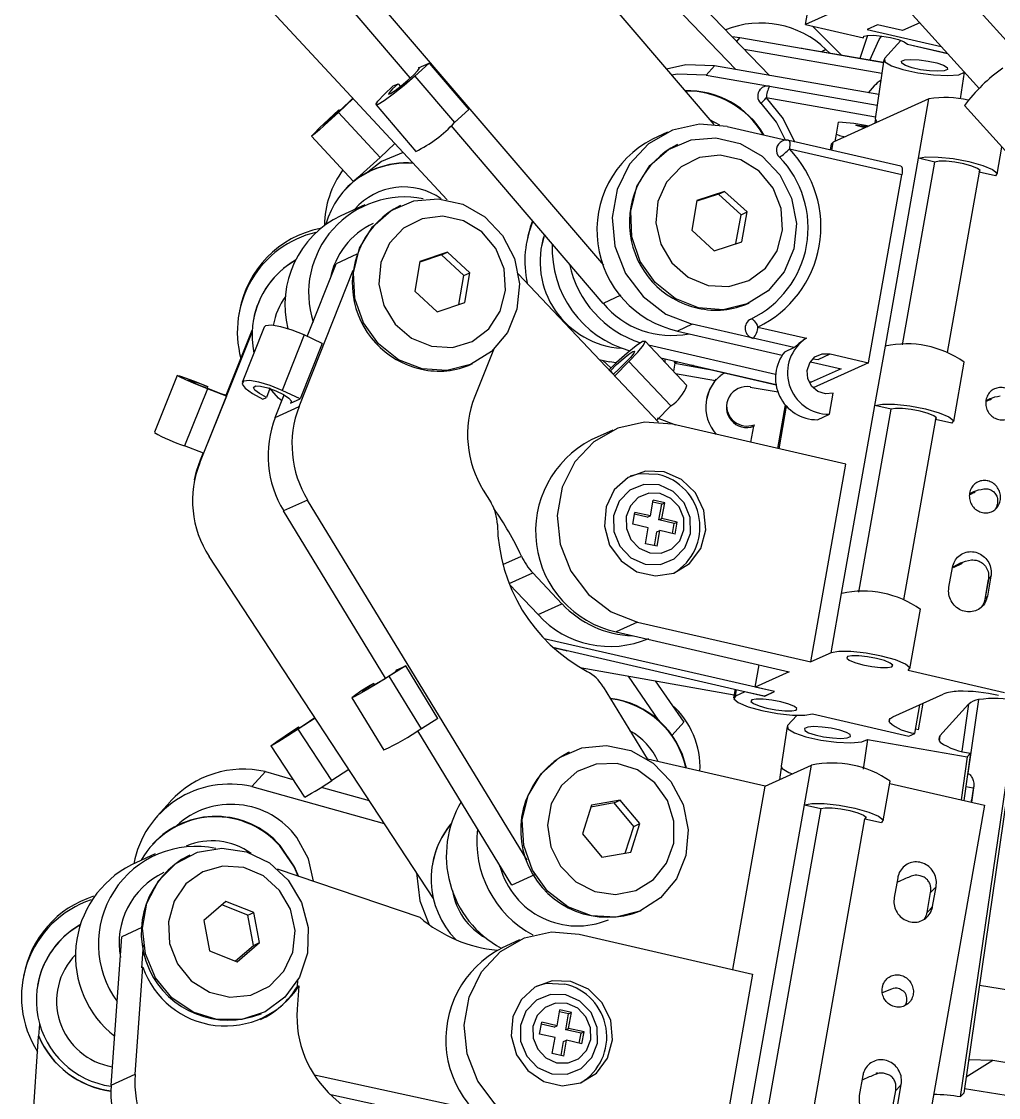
# Model space of a CAD drawing. Header units: millimetres. Extents: x 15 to 2378, y 5 to 1787.
# Drawn here: x 382.25 to 391.8, y 393.18 to 403.71 of the extents above; entities that cross this region are included whole.
import ezdxf

# ---------------------------------------------------------------- set-up
doc = ezdxf.new("R2010")
doc.units = ezdxf.units.MM

msp = doc.modelspace()

# ---------------------------------------------------------------- linework, layer by layer
at = {"color": 7, "linetype": 'Continuous', "lineweight": 25}
for p, q in [((386.161, 406.039), (389.016, 402.7)), ((387.941, 401.322), (384.47, 405.382)), ((386.05, 403.154), (384.236, 405.276)), ((386.41, 401.963), (383.625, 404.962)), ((393.602, 401.608), (390.736, 404.782)), ((387.99, 404.528), (389.233, 403.236)), ((388.318, 404.47), (389.56, 403.179)), ((391.613, 403.048), (390.39, 404.403)), ((390.718, 404.04), (389.914, 403.676)), ((389.914, 403.676), (389.96, 403.939)), ((389.914, 403.676), (390.482, 403.545)), ((390.27, 403.375), (389.981, 403.66)), ((390.618, 403.673), (390.516, 403.627)), ((390.516, 403.627), (391.241, 403.46)), ((390.863, 403.617), (390.618, 403.673)), ((391.031, 403.693), (390.863, 403.617)), ((389.272, 403.546), (389.197, 403.557)), ((389.241, 403.511), (389.272, 403.546)), ((389.89, 403.439), (389.272, 403.546)), ((390.519, 403.57), (390.443, 403.344)), ((390.482, 403.545), (390.485, 403.561)), ((390.686, 403.345), (390.844, 403.521)), ((390.66, 403.198), (389.315, 403.433)), ((390.675, 403.302), (389.89, 403.439)), ((390.676, 403.304), (389.893, 403.44)), ((390.113, 403.433), (390.074, 403.409)), ((390.113, 403.433), (390.156, 403.394)), ((390.912, 403.485), (390.91, 403.486)), ((390.91, 403.486), (391.298, 403.397)), ((390.912, 403.484), (391.301, 403.394)), ((386.234, 403.3), (386.094, 403.172)), ((386.129, 403.252), (386.234, 403.3)), ((386.234, 403.3), (386.623, 402.846)), ((390.68, 403.335), (390.596, 402.754)), ((386.129, 403.252), (386.137, 403.243)), ((388.943, 403.181), (389.025, 403.272)), ((388.943, 403.181), (389.56, 403.073)), ((390.63, 402.992), (389.025, 403.272)), ((391.429, 402.95), (391.467, 403.209)), ((391.468, 403.209), (391.467, 403.209)), ((385.883, 403.076), (385.93, 403.097)), ((385.93, 403.097), (385.953, 403.07)), ((386.094, 403.172), (386.482, 402.718)), ((389.56, 403.073), (390.615, 402.889)), ((390.585, 403.076), (390.526, 403.01)), ((385.492, 402.952), (385.347, 402.816)), ((385.715, 402.89), (386.103, 402.436)), ((390.598, 402.771), (389.53, 402.958)), ((391.12, 402.95), (390.183, 402.525)), ((391.018, 402.369), (391.12, 402.95)), ((391.467, 402.884), (391.868, 402.44)), ((385.347, 402.816), (385.755, 402.377)), ((385.351, 402.843), (385.35, 402.837)), ((385.35, 402.837), (385.356, 402.831)), ((385.351, 402.843), (385.36, 402.834)), ((386.623, 402.846), (386.482, 402.718)), ((387.934, 400.95), (386.449, 402.688)), ((389.077, 402.693), (388.979, 402.743)), ((389.148, 402.68), (389.729, 402.546)), ((390.216, 402.603), (390.237, 402.721)), ((390.593, 402.711), (390.598, 402.742)), ((385.085, 402.585), (385.493, 402.145)), ((388.565, 402.623), (388.418, 402.557)), ((390.847, 402.29), (389.749, 402.543)), ((390.204, 402.534), (390.216, 402.603)), ((385.9, 402.512), (385.755, 402.377)), ((388.662, 402.502), (388.656, 402.5)), ((390.854, 402.206), (389.756, 402.459)), ((390.166, 402.508), (390.156, 402.45)), ((390.183, 402.525), (390.166, 402.508)), ((390.17, 402.446), (390.183, 402.525)), ((391.788, 402.213), (391.834, 402.477)), ((390.694, 400.532), (391.018, 402.369)), ((390.862, 400.545), (391.178, 402.332)), ((391.178, 402.332), (391.018, 402.369)), ((391.61, 402.233), (391.299, 400.468)), ((391.77, 402.196), (391.61, 402.233)), ((390.53, 400.369), (390.854, 402.206)), ((385.407, 402.057), (385.403, 402.053)), ((389.064, 402.019), (388.851, 401.949)), ((389.123, 402.045), (388.852, 401.956)), ((389.064, 402.019), (389.123, 402.045)), ((389.283, 401.817), (389.064, 402.019)), ((389.342, 401.844), (389.123, 402.045)), ((385.605, 401.913), (385.371, 401.807)), ((388.852, 401.956), (388.801, 401.666)), ((385.954, 401.907), (385.948, 401.904)), ((389.233, 401.534), (389.283, 401.817)), ((389.283, 401.817), (389.342, 401.844)), ((389.291, 401.553), (389.342, 401.844)), ((387.361, 401.622), (387.332, 401.507)), ((388.801, 401.666), (389.02, 401.464)), ((387.188, 401.555), (387.185, 401.537)), ((387.332, 401.507), (387.332, 401.506)), ((389.02, 401.464), (389.291, 401.553)), ((385.528, 401.43), (385.326, 401.338)), ((386.354, 401.423), (386.142, 401.352)), ((386.413, 401.45), (386.143, 401.359)), ((386.354, 401.423), (386.413, 401.45)), ((386.574, 401.223), (386.354, 401.423)), ((386.633, 401.25), (386.413, 401.45)), ((385.043, 400.626), (385.326, 401.338)), ((386.143, 401.359), (386.094, 401.069)), ((384.963, 399.941), (385.493, 401.275)), ((386.526, 400.94), (386.574, 401.223)), ((386.574, 401.223), (386.633, 401.25)), ((386.583, 400.959), (386.633, 401.25)), ((387.106, 401.238), (388.477, 399.788)), ((386.094, 401.069), (386.314, 400.868)), ((388.108, 401.029), (387.934, 400.95)), ((384.38, 400.875), (384.374, 400.846)), ((386.314, 400.868), (386.583, 400.959)), ((389.358, 400.951), (389.364, 400.954)), ((384.516, 400.784), (384.516, 400.784)), ((383.993, 399.392), (384.503, 400.669)), ((384.25, 400.052), (384.504, 400.688)), ((384.621, 400.717), (384.405, 400.175)), ((388.807, 400.745), (388.661, 400.679)), ((388.661, 400.679), (389.685, 400.443)), ((389.402, 400.608), (388.807, 400.745)), ((389.449, 400.718), (389.922, 400.609)), ((385.012, 400.641), (384.796, 400.099)), ((385.189, 400.559), (384.974, 400.017)), ((385.189, 400.559), (385.012, 400.641)), ((388.754, 400.147), (388.345, 400.58)), ((388.38, 400.543), (389.621, 400.258)), ((389.799, 400.517), (389.402, 400.608)), ((386.862, 400.496), (386.68, 400.038)), ((389.711, 400.477), (389.799, 400.517)), ((390.037, 400.402), (390.154, 400.455)), ((390.154, 400.455), (390.53, 400.369)), ((390.591, 399.951), (390.694, 400.532)), ((386.65, 400.356), (386.656, 400.359)), ((387.897, 400.402), (387.996, 400.379)), ((388.01, 400.318), (387.933, 400.392)), ((388.062, 400.368), (387.996, 400.379)), ((388.05, 400.24), (388.188, 400.381)), ((388.188, 400.381), (388.598, 399.947)), ((388.5, 400.416), (388.817, 400.343)), ((388.538, 400.385), (388.537, 400.377)), ((388.636, 400.364), (388.622, 400.287)), ((388.664, 400.378), (388.636, 400.364)), ((388.636, 400.364), (388.976, 400.304)), ((388.793, 400.348), (388.812, 400.342)), ((388.817, 400.343), (388.812, 400.342)), ((388.812, 400.342), (389.626, 400.154)), ((388.817, 400.343), (389.626, 400.156)), ((389.961, 400.379), (390.261, 400.311)), ((389.983, 400.406), (390.037, 400.402)), ((390.53, 400.369), (389.989, 400.123)), ((391.362, 399.795), (391.464, 400.376)), ((383.771, 400.245), (383.548, 399.689)), ((388.003, 400.289), (388.006, 400.29)), ((388.006, 400.29), (388.036, 400.258)), ((388.643, 400.265), (389.034, 400.196)), ((390.261, 400.311), (389.968, 400.178)), ((384.069, 400.134), (384.064, 400.12)), ((384.07, 400.138), (384.069, 400.134)), ((389.374, 400.132), (389.645, 400.085)), ((389.968, 400.178), (389.947, 400.183)), ((389.948, 400.182), (389.968, 400.178)), ((384.066, 400.115), (383.843, 399.558)), ((384.252, 400.041), (384.029, 399.484)), ((384.252, 400.041), (384.066, 400.115)), ((384.254, 400.052), (384.252, 400.041)), ((384.609, 400.014), (384.644, 400.03)), ((384.678, 400.116), (384.644, 400.03)), ((384.728, 399.835), (384.816, 400.055)), ((384.974, 400.017), (384.796, 400.099)), ((384.88, 399.975), (384.974, 400.017)), ((388.948, 400.02), (388.946, 400.005)), ((390.148, 399.865), (390.184, 400.073)), ((384.728, 399.835), (384.963, 399.941)), ((384.888, 399.994), (384.88, 399.975)), ((388.459, 399.807), (388.598, 399.947)), ((389.716, 399.958), (389.641, 399.531)), ((389.655, 399.528), (389.728, 399.944)), ((390.267, 398.114), (390.591, 399.951)), ((390.436, 398.127), (390.751, 399.914)), ((390.751, 399.914), (390.591, 399.951)), ((391.677, 399.989), (391.732, 400.015)), ((391.679, 399.997), (391.692, 400.005)), ((388.645, 399.76), (388.467, 399.826)), ((390.031, 399.812), (390.148, 399.865)), ((391.184, 399.815), (390.873, 398.05)), ((391.344, 399.778), (391.184, 399.815)), ((388.03, 399.711), (387.819, 399.615)), ((390.307, 399.377), (388.613, 399.767)), ((389.38, 399.591), (389.408, 399.748)), ((389.411, 399.762), (389.408, 399.748)), ((384.029, 399.484), (383.843, 399.558)), ((383.998, 399.421), (383.993, 399.392)), ((383.998, 399.421), (384.024, 399.486)), ((389.966, 397.443), (390.307, 399.377)), ((383.942, 399.224), (383.937, 399.195)), ((386.763, 399.124), (386.84, 398.999)), ((391.517, 399.079), (391.571, 399.106)), ((391.518, 399.088), (391.532, 399.096)), ((385.046, 399.027), (384.812, 398.921)), ((387.193, 395.505), (385.046, 399.027)), ((388.397, 398.871), (388.424, 399.026)), ((388.508, 398.987), (388.42, 399.007)), ((388.537, 399), (388.424, 399.026)), ((388.48, 398.832), (388.508, 398.987)), ((388.508, 398.987), (388.537, 399)), ((388.51, 398.845), (388.537, 399)), ((385.809, 397.286), (384.812, 398.921)), ((388.226, 398.79), (388.246, 398.906)), ((388.367, 398.858), (388.243, 398.887)), ((388.397, 398.871), (388.246, 398.906)), ((388.367, 398.858), (388.397, 398.871)), ((388.376, 398.755), (388.226, 398.79)), ((388.349, 398.6), (388.376, 398.755)), ((388.48, 398.832), (388.51, 398.845)), ((388.631, 398.797), (388.48, 398.832)), ((388.66, 398.81), (388.51, 398.845)), ((388.614, 398.7), (388.631, 398.797)), ((388.631, 398.797), (388.66, 398.81)), ((388.64, 398.694), (388.66, 398.81)), ((388.436, 398.58), (388.46, 398.716)), ((388.46, 398.716), (388.489, 398.729)), ((388.462, 398.574), (388.489, 398.729)), ((388.64, 398.694), (388.489, 398.729)), ((388.462, 398.574), (388.349, 398.6)), ((386.276, 395.131), (384.085, 398.474)), ((386.956, 398.397), (387.137, 398.479)), ((391.316, 398.174), (391.35, 398.368)), ((391.35, 398.37), (391.406, 398.4)), ((391.36, 398.368), (391.448, 398.411)), ((387.018, 398.209), (387.249, 398.314)), ((387.533, 398.013), (387.249, 398.314)), ((391.7, 398.249), (391.666, 398.056)), ((391.701, 398.251), (391.667, 398.058)), ((391.726, 398.281), (391.692, 398.088)), ((391.701, 398.251), (391.7, 398.249)), ((387.299, 397.906), (387.021, 398.201)), ((390.165, 397.533), (390.267, 398.114)), ((391.667, 398.058), (391.666, 398.056)), ((387.299, 397.906), (387.533, 398.013)), ((390.935, 397.377), (391.037, 397.958)), ((388.272, 397.833), (388.062, 397.737)), ((388.272, 397.833), (389.966, 397.443)), ((388.062, 397.737), (389.755, 397.347)), ((389.61, 397.153), (387.359, 397.671)), ((387.443, 397.587), (389.516, 397.11)), ((387.447, 397.584), (387.573, 397.555)), ((387.572, 397.558), (387.573, 397.555)), ((387.573, 397.555), (387.577, 397.557)), ((387.579, 397.551), (387.586, 397.555)), ((390.165, 397.533), (389.966, 397.443)), ((386.006, 397.404), (385.845, 397.303)), ((385.912, 397.362), (386.006, 397.404)), ((386.318, 396.892), (386.006, 397.404)), ((387.711, 397.388), (389.216, 397.123)), ((389.422, 397.196), (389.46, 397.415)), ((386.158, 396.791), (385.845, 397.303)), ((385.915, 397.357), (385.912, 397.362)), ((388.18, 397.306), (388.478, 396.872)), ((389.755, 397.347), (389.422, 397.196)), ((391.858, 397.143), (390.918, 397.36)), ((385.658, 397.218), (385.693, 397.234)), ((385.701, 397.221), (385.693, 397.234)), ((387.935, 397.201), (388.366, 396.495)), ((388.445, 397.259), (388.723, 396.854)), ((389.226, 397.177), (389.211, 397.091)), ((389.61, 397.153), (389.422, 397.196)), ((385.479, 397.094), (385.791, 396.582)), ((389.228, 397.109), (389.24, 397.174)), ((389.322, 397.151), (389.228, 397.109)), ((389.323, 397.155), (389.322, 397.151)), ((389.51, 397.108), (389.322, 397.151)), ((389.51, 397.108), (389.61, 397.153)), ((389.511, 397.112), (389.51, 397.108)), ((389.516, 397.11), (389.61, 397.153)), ((390.768, 396.906), (391.26, 397.129)), ((392.022, 397.1), (391.46, 393.227)), ((391.606, 397.075), (391.501, 396.355)), ((390.981, 396.745), (391.03, 397.025)), ((391.017, 396.78), (391.063, 397.04)), ((391.228, 396.72), (391.508, 397.031)), ((391.99, 397.063), (391.427, 393.19)), ((391.508, 397.031), (391.441, 396.57)), ((385.12, 396.895), (384.954, 396.787)), ((386.318, 396.892), (386.158, 396.791)), ((389.828, 396.921), (389.738, 396.822)), ((389.981, 396.935), (390.922, 396.719)), ((390.733, 396.853), (390.739, 396.886)), ((385.283, 396.285), (384.954, 396.787)), ((384.958, 396.81), (384.957, 396.806)), ((384.963, 396.797), (384.957, 396.806)), ((384.966, 396.799), (384.958, 396.81)), ((387.043, 395.261), (386.123, 396.77)), ((388.609, 396.727), (388.723, 396.854)), ((389.733, 396.811), (389.676, 396.424)), ((391.017, 396.78), (390.988, 396.785)), ((390.519, 396.685), (390.477, 396.396)), ((390.519, 396.685), (391.495, 396.515)), ((390.922, 396.719), (390.981, 396.745)), ((391.228, 396.72), (391.221, 396.673)), ((384.688, 396.623), (385.017, 396.122)), ((387.603, 396.561), (387.598, 396.558)), ((391.528, 396.551), (391.461, 396.09)), ((391.495, 396.515), (391.528, 396.551)), ((389.52, 396.229), (388.368, 396.494)), ((391.495, 396.515), (391.434, 396.096)), ((384.633, 396.371), (384.501, 396.224)), ((384.633, 396.371), (384.903, 396.295)), ((385.448, 396.393), (385.283, 396.285)), ((389.52, 396.229), (389.971, 396.433)), ((389.661, 396.292), (389.678, 396.412)), ((389.903, 396.046), (389.971, 396.433)), ((390.673, 395.89), (390.741, 396.277)), ((390.738, 396.256), (391.664, 396.043)), ((384.501, 396.224), (385.795, 395.865)), ((385.18, 396.219), (385.648, 396.088)), ((389.204, 394.436), (389.52, 396.229)), ((391.481, 396.225), (391.551, 396.213)), ((391.555, 396.222), (391.536, 396.093)), ((391.557, 396.213), (391.537, 396.072)), ((383.706, 396.08), (383.575, 395.934)), ((387.821, 396.043), (387.732, 395.764)), ((388.044, 396.065), (387.816, 396.025)), ((388.102, 396.092), (387.821, 396.043)), ((388.044, 396.065), (388.102, 396.092)), ((388.235, 395.836), (388.044, 396.065)), ((388.294, 395.863), (388.102, 396.092)), ((389.357, 392.951), (389.903, 396.046)), ((389.903, 396.046), (390.063, 396.009)), ((391.664, 396.043), (390.982, 392.174)), ((391.535, 396.073), (391.536, 396.093)), ((390.063, 396.009), (389.526, 392.965)), ((388.152, 395.574), (388.235, 395.836)), ((388.205, 395.584), (388.294, 395.863)), ((388.235, 395.836), (388.294, 395.863)), ((389.963, 392.888), (390.495, 395.91)), ((390.495, 395.91), (390.655, 395.873)), ((387.732, 395.764), (387.924, 395.534)), ((383.534, 395.666), (383.531, 395.662)), ((383.557, 395.566), (383.323, 395.46)), ((383.894, 395.554), (383.888, 395.551)), ((387.924, 395.534), (388.205, 395.584)), ((384.748, 395.42), (386.143, 394.947)), ((386.267, 395.469), (386.267, 395.468)), ((386.928, 395.438), (386.922, 395.461)), ((387.263, 395.361), (387.043, 395.261)), ((390.815, 395.333), (390.78, 395.14)), ((391.103, 394.995), (391.137, 395.188)), ((391.156, 395.053), (391.191, 395.246)), ((384.248, 395.101), (384.032, 394.914)), ((384.52, 394.993), (384.248, 395.101)), ((384.461, 394.966), (384.209, 395.067)), ((384.461, 394.966), (384.52, 394.993)), ((384.575, 394.699), (384.52, 394.993)), ((388.3, 395.01), (388.306, 395.013)), ((384.032, 394.914), (384.087, 394.62)), ((384.517, 394.672), (384.461, 394.966)), ((383.125, 393.304), (383.231, 394.757)), ((383.427, 394.846), (383.231, 394.757)), ((387.702, 394.782), (389.396, 394.392)), ((383.437, 394.676), (383.421, 394.451)), ((384.34, 394.52), (384.517, 394.672)), ((384.359, 394.512), (384.575, 394.699)), ((384.517, 394.672), (384.575, 394.699)), ((387.118, 394.726), (386.943, 394.646)), ((384.087, 394.62), (384.359, 394.512)), ((383.359, 393.411), (383.435, 394.458)), ((383.435, 394.458), (383.421, 394.451)), ((382.27, 394.373), (382.265, 394.343)), ((389.396, 394.392), (389.055, 392.458)), ((382.406, 394.283), (382.406, 394.282)), ((384.961, 394.275), (384.944, 394.048)), ((384.946, 394.268), (384.951, 394.333)), ((384.946, 394.268), (384.961, 394.275)), ((390.754, 394.245), (390.664, 394.208)), ((392.386, 394.153), (391.613, 394.281)), ((387.485, 393.886), (387.513, 394.041)), ((387.596, 394.002), (387.509, 394.022)), ((387.625, 394.015), (387.513, 394.041)), ((384.59, 394.003), (384.596, 394.006)), ((387.314, 393.805), (387.335, 393.921)), ((387.485, 393.886), (387.335, 393.921)), ((387.569, 393.847), (387.596, 394.002)), ((387.596, 394.002), (387.625, 394.015)), ((387.598, 393.86), (387.625, 394.015)), ((382.426, 393.903), (382.417, 393.784)), ((387.456, 393.873), (387.331, 393.902)), ((387.456, 393.873), (387.485, 393.886)), ((387.569, 393.847), (387.598, 393.86)), ((387.719, 393.812), (387.569, 393.847)), ((387.749, 393.825), (387.598, 393.86)), ((387.702, 393.715), (387.719, 393.812)), ((387.719, 393.812), (387.749, 393.825)), ((387.728, 393.709), (387.749, 393.825)), ((382.343, 392.722), (382.417, 393.782)), ((382.417, 393.782), (382.417, 393.784)), ((387.465, 393.77), (387.314, 393.805)), ((387.438, 393.615), (387.465, 393.77)), ((387.525, 393.595), (387.548, 393.731)), ((387.548, 393.731), (387.578, 393.744)), ((387.55, 393.589), (387.578, 393.744)), ((387.728, 393.709), (387.578, 393.744)), ((387.55, 393.589), (387.438, 393.615)), ((391.483, 393.386), (391.746, 393.55)), ((391.508, 393.557), (391.746, 393.55)), ((391.746, 393.55), (392.841, 393.369)), ((383.125, 393.304), (383.359, 393.411)), ((386.683, 393.06), (385.112, 393.403)), ((390.473, 393.399), (390.439, 393.205)), ((390.605, 393.423), (390.618, 393.429)), ((390.815, 393.119), (390.849, 393.312)), ((386.923, 392.851), (385.273, 393.211)), ((385.293, 393.192), (385.771, 392.767)), ((390.762, 393.06), (390.796, 393.254)), ((391.427, 393.19), (391.46, 393.227)), ((391.467, 393.274), (392.434, 393.114))]:
    msp.add_line(p, q, dxfattribs=at)
at = {"color": 7, "linetype": 'Continuous', "lineweight": 25, "flags": 128}
for points in [[(390.482, 403.545), (390.484, 403.561), (390.519, 403.57), (390.58, 403.571), (390.659, 403.563), (390.744, 403.548), (390.821, 403.529), (390.879, 403.507), (390.91, 403.486)], [(390.542, 403.327), (390.632, 403.53), (390.656, 403.564)], [(389.893, 403.44), (389.88, 403.442), (389.872, 403.442)], [(389.893, 403.44), (389.893, 403.44), (389.89, 403.439)], [(389.025, 403.272), (388.745, 403.281), (388.554, 403.24)], [(390.686, 403.345), (390.69, 403.312), (390.753, 403.274), (390.866, 403.236), (391.01, 403.204), (391.165, 403.184), (391.306, 403.177), (391.412, 403.186), (391.467, 403.209)], [(391.038, 403.235), (390.955, 403.253), (390.891, 403.275), (390.854, 403.297), (390.852, 403.317), (390.883, 403.33), (390.944, 403.335), (391.025, 403.331), (391.114, 403.319), (391.197, 403.301), (391.262, 403.279), (391.298, 403.257), (391.301, 403.238), (391.269, 403.225), (391.208, 403.22), (391.127, 403.223), (391.038, 403.235)], [(385.93, 403.097), (385.876, 403.047), (385.843, 403.01), (385.837, 402.994), (385.857, 403.001), (385.901, 403.031), (385.961, 403.077), (386.026, 403.132), (386.084, 403.185), (386.125, 403.228), (386.141, 403.251), (386.129, 403.252)], [(388.943, 403.181), (388.662, 403.19), (388.604, 403.181)], [(386.094, 403.172), (385.989, 403.08), (385.883, 402.995), (385.794, 402.929), (385.735, 402.893), (385.714, 402.893), (385.734, 402.927), (385.794, 402.992), (385.883, 403.076)], [(385.35, 402.837), (385.294, 402.785), (385.246, 402.739), (385.214, 402.707), (385.202, 402.694), (385.213, 402.701), (385.244, 402.728), (385.292, 402.771), (385.348, 402.822), (385.404, 402.875), (385.452, 402.921), (385.484, 402.953), (385.488, 402.957)], [(389.719, 402.546), (389.63, 402.722), (389.479, 402.907)], [(389.53, 402.958), (389.696, 402.754), (389.806, 402.53)], [(385.347, 402.816), (385.246, 402.724), (385.161, 402.647), (385.104, 402.599), (385.085, 402.585), (385.106, 402.609), (385.164, 402.666), (385.25, 402.748), (385.351, 402.843)], [(390.596, 402.754), (390.606, 402.731), (390.617, 402.721)], [(389.148, 402.68), (388.876, 402.701), (388.613, 402.643), (388.378, 402.509), (388.193, 402.311), (388.071, 402.064), (388.022, 401.789), (388.051, 401.508), (388.155, 401.243), (388.326, 401.016), (388.549, 400.845), (388.807, 400.745)], [(390.499, 402.668), (390.47, 402.674), (390.421, 402.685), (390.404, 402.692), (390.422, 402.692), (390.472, 402.686), (390.522, 402.679)], [(388.868, 400.906), (388.639, 400.997), (388.443, 401.153), (388.297, 401.36), (388.216, 401.599), (388.205, 401.85), (388.266, 402.091), (388.393, 402.299), (388.575, 402.456), (388.797, 402.549), (389.037, 402.569), (389.276, 402.514), (389.491, 402.389), (389.663, 402.206), (389.778, 401.98), (389.825, 401.732), (389.8, 401.483), (389.704, 401.257), (389.548, 401.072), (389.344, 400.945), (389.11, 400.888), (388.868, 400.906)], [(389.749, 402.543), (389.749, 402.543), (389.753, 402.54), (389.757, 402.534), (389.759, 402.524), (389.76, 402.511), (389.76, 402.495), (389.758, 402.478), (389.756, 402.459)], [(390.216, 402.603), (390.245, 402.592), (390.302, 402.579)], [(385.98, 402.426), (385.768, 402.337), (385.634, 402.232)], [(388.961, 401.126), (389.165, 401.114), (389.36, 401.172), (389.523, 401.293), (389.637, 401.464), (389.69, 401.666), (389.676, 401.878), (389.597, 402.077), (389.46, 402.241), (389.282, 402.352), (389.08, 402.398), (388.878, 402.375), (388.697, 402.284), (388.556, 402.136), (388.471, 401.947), (388.451, 401.737), (388.499, 401.529), (388.608, 401.345), (388.768, 401.206), (388.961, 401.126)], [(391.018, 402.369), (391.091, 402.383), (391.211, 402.381), (391.358, 402.365), (391.511, 402.336), (391.646, 402.299), (391.743, 402.259), (391.786, 402.223), (391.77, 402.196)], [(391.61, 402.233), (391.62, 402.248), (391.595, 402.269), (391.539, 402.292), (391.461, 402.313), (391.373, 402.33), (391.289, 402.339), (391.22, 402.34), (391.178, 402.332)], [(390.847, 402.29), (390.847, 402.29), (390.852, 402.287), (390.855, 402.281), (390.858, 402.271), (390.859, 402.258), (390.859, 402.242), (390.857, 402.225), (390.854, 402.206)], [(386.165, 400.309), (385.935, 400.399), (385.738, 400.553), (385.591, 400.76), (385.508, 400.999), (385.496, 401.25), (385.555, 401.491), (385.681, 401.699), (385.863, 401.858), (386.084, 401.952), (386.324, 401.973), (386.563, 401.92), (386.778, 401.797), (386.952, 401.614), (387.068, 401.389), (387.116, 401.141), (387.093, 400.893), (386.999, 400.665), (386.843, 400.479), (386.64, 400.352), (386.407, 400.293), (386.165, 400.309)], [(386.256, 400.53), (386.461, 400.519), (386.655, 400.578), (386.817, 400.7), (386.93, 400.872), (386.982, 401.075), (386.967, 401.287), (386.886, 401.485), (386.749, 401.648), (386.57, 401.758), (386.368, 401.803), (386.166, 401.778), (385.985, 401.686), (385.846, 401.538), (385.762, 401.348), (385.743, 401.138), (385.792, 400.93), (385.903, 400.747), (386.063, 400.608), (386.256, 400.53)], [(387.246, 401.756), (387.223, 401.694), (387.188, 401.555)], [(389.379, 400.796), (389.386, 400.797), (389.394, 400.795), (389.402, 400.788), (389.412, 400.779), (389.421, 400.767), (389.431, 400.752), (389.44, 400.736), (389.449, 400.718)], [(385.012, 400.641), (384.896, 400.688), (384.784, 400.721), (384.692, 400.736), (384.635, 400.729), (384.621, 400.717)], [(388.188, 400.381), (388.274, 400.472), (388.329, 400.541), (388.346, 400.578), (388.321, 400.576), (388.259, 400.536), (388.169, 400.463), (388.065, 400.37), (387.993, 400.3)], [(388.006, 400.29), (388.067, 400.351), (388.13, 400.408), (388.186, 400.454), (388.226, 400.48), (388.243, 400.483), (388.235, 400.463), (388.203, 400.422), (388.152, 400.367), (388.09, 400.306), (388.036, 400.258)], [(390.184, 400.073), (390.108, 400.065), (390.033, 400.089), (389.973, 400.141), (389.936, 400.214), (389.93, 400.294), (389.955, 400.369), (390.006, 400.426), (390.077, 400.456), (390.154, 400.455)], [(388.538, 400.385), (388.538, 400.386), (388.544, 400.406)], [(388.625, 400.387), (388.628, 400.382), (388.636, 400.364)], [(384.066, 400.115), (383.952, 400.161), (383.856, 400.202), (383.793, 400.232), (383.771, 400.245), (383.794, 400.241), (383.859, 400.219), (383.956, 400.183), (384.07, 400.138)], [(384.069, 400.134), (383.998, 400.162), (383.938, 400.184), (383.897, 400.198), (383.882, 400.201), (383.896, 400.192), (383.936, 400.174), (383.996, 400.148), (384.067, 400.119), (384.138, 400.091), (384.198, 400.069), (384.239, 400.055), (384.254, 400.052)], [(384.796, 400.099), (384.681, 400.146), (384.568, 400.179), (384.477, 400.194), (384.419, 400.188), (384.405, 400.161), (384.436, 400.119), (384.508, 400.068), (384.609, 400.014)], [(384.644, 400.03), (384.576, 400.067), (384.53, 400.101), (384.516, 400.128), (384.536, 400.142), (384.585, 400.14), (384.656, 400.123), (384.735, 400.095), (384.809, 400.059), (384.863, 400.023), (384.888, 399.993), (384.88, 399.975)], [(384.793, 399.997), (384.763, 400.024), (384.674, 400.124)], [(389.036, 400.207), (388.975, 400.108), (388.948, 400.02)], [(390.591, 399.951), (390.665, 399.965), (390.784, 399.963), (390.932, 399.947), (391.085, 399.918), (391.22, 399.881), (391.316, 399.841), (391.36, 399.805), (391.344, 399.778)], [(391.184, 399.815), (391.193, 399.83), (391.168, 399.851), (391.113, 399.874), (391.035, 399.895), (390.947, 399.912), (390.862, 399.921), (390.793, 399.922), (390.751, 399.914)], [(388.613, 399.767), (388.341, 399.789), (388.078, 399.731), (387.843, 399.597), (387.658, 399.399), (387.536, 399.152), (387.487, 398.877), (387.516, 398.595), (387.62, 398.33), (387.791, 398.104), (388.014, 397.933), (388.272, 397.833)], [(383.942, 399.224), (383.96, 399.308), (383.998, 399.421)], [(388.531, 399.303), (388.349, 399.31), (388.179, 399.248), (388.044, 399.125), (387.964, 398.959), (387.948, 398.771), (387.999, 398.587), (388.11, 398.432), (388.266, 398.326), (388.446, 398.285), (388.625, 398.313), (388.78, 398.407), (388.889, 398.554), (388.938, 398.734), (388.92, 398.923), (388.838, 399.096), (388.702, 399.228), (388.531, 399.303)], [(388.473, 399.276), (388.29, 399.283), (388.199, 399.259)], [(388.482, 399.174), (388.333, 399.177), (388.196, 399.122), (388.092, 399.015), (388.037, 398.873), (388.04, 398.719), (388.099, 398.575), (388.207, 398.463), (388.345, 398.4), (388.495, 398.396), (388.631, 398.452), (388.735, 398.559), (388.79, 398.7), (388.787, 398.855), (388.728, 398.999), (388.621, 399.111), (388.482, 399.174)], [(388.494, 399.09), (388.382, 399.093), (388.279, 399.051), (388.202, 398.971), (388.161, 398.865), (388.162, 398.749), (388.207, 398.641), (388.288, 398.557), (388.392, 398.51), (388.504, 398.507), (388.606, 398.549), (388.684, 398.629), (388.725, 398.735), (388.723, 398.851), (388.679, 398.959), (388.598, 399.043), (388.494, 399.09)], [(390.918, 397.36), (390.934, 397.387), (390.89, 397.423), (390.793, 397.463), (390.658, 397.5), (390.505, 397.529), (390.358, 397.545), (390.238, 397.547), (390.165, 397.533)], [(390.474, 397.416), (390.562, 397.399), (390.647, 397.39), (390.715, 397.389), (390.758, 397.397), (390.767, 397.412), (390.742, 397.433), (390.686, 397.456), (390.609, 397.477), (390.521, 397.494), (390.436, 397.503), (390.367, 397.504), (390.325, 397.496), (390.316, 397.481), (390.341, 397.46), (390.396, 397.438), (390.474, 397.416)], [(385.845, 397.303), (385.74, 397.238), (385.636, 397.177), (385.55, 397.128), (385.495, 397.099), (385.479, 397.095), (385.504, 397.117), (385.567, 397.16), (385.658, 397.218)], [(385.693, 397.234), (385.632, 397.195), (385.592, 397.167), (385.581, 397.156), (385.601, 397.165), (385.648, 397.19), (385.714, 397.228), (385.787, 397.273), (385.853, 397.315), (385.901, 397.347), (385.922, 397.364), (385.912, 397.362)], [(389.228, 397.109), (389.212, 397.082), (389.256, 397.046), (389.353, 397.006), (389.488, 396.969), (389.641, 396.94), (389.788, 396.923), (389.908, 396.922), (389.981, 396.935)], [(389.672, 397.052), (389.584, 397.069), (389.499, 397.079), (389.431, 397.08), (389.388, 397.072), (389.379, 397.056), (389.404, 397.036), (389.46, 397.013), (389.537, 396.991), (389.625, 396.975), (389.71, 396.965), (389.779, 396.964), (389.821, 396.972), (389.83, 396.988), (389.805, 397.008), (389.75, 397.031), (389.672, 397.052)], [(384.957, 396.806), (384.888, 396.76), (384.831, 396.721), (384.796, 396.696), (384.79, 396.689), (384.815, 396.702), (384.865, 396.733), (384.931, 396.776), (385.002, 396.822), (385.065, 396.865), (385.108, 396.895), (385.116, 396.901)], [(390.733, 396.853), (390.731, 396.861), (390.731, 396.868), (390.733, 396.875), (390.736, 396.882), (390.741, 396.889), (390.748, 396.895), (390.757, 396.901), (390.768, 396.906)], [(384.954, 396.787), (384.852, 396.721), (384.765, 396.666), (384.708, 396.632), (384.688, 396.623), (384.71, 396.641), (384.768, 396.683), (384.856, 396.742), (384.958, 396.81)], [(389.738, 396.822), (389.742, 396.788), (389.806, 396.75), (389.918, 396.712), (390.062, 396.68), (390.217, 396.66), (390.358, 396.654), (390.464, 396.662), (390.519, 396.685)], [(390.09, 396.711), (390.179, 396.7), (390.26, 396.696), (390.321, 396.701), (390.353, 396.714), (390.35, 396.733), (390.314, 396.755), (390.249, 396.777), (390.166, 396.795), (390.077, 396.807), (389.996, 396.811), (389.935, 396.806), (389.904, 396.793), (389.906, 396.774), (389.943, 396.751), (390.007, 396.73), (390.09, 396.711)], [(388.497, 395.137), (388.295, 395.008), (388.062, 394.948), (387.82, 394.962), (387.59, 395.05), (387.392, 395.203), (387.244, 395.408), (387.159, 395.647), (387.145, 395.898), (387.203, 396.139), (387.328, 396.349), (387.508, 396.509), (387.728, 396.605), (387.968, 396.628), (388.207, 396.576), (388.423, 396.454), (388.598, 396.273), (388.716, 396.049), (388.766, 395.801), (388.744, 395.552), (388.652, 395.324), (388.497, 395.137)], [(388.428, 395.317), (388.556, 395.477), (388.625, 395.673), (388.627, 395.885), (388.563, 396.089), (388.44, 396.263), (388.27, 396.388), (388.072, 396.451), (387.868, 396.445), (387.68, 396.371), (387.527, 396.236), (387.428, 396.055), (387.392, 395.848), (387.423, 395.637), (387.518, 395.445), (387.667, 395.293), (387.853, 395.198), (388.057, 395.169), (388.256, 395.21), (388.428, 395.317)], [(389.676, 396.424), (389.686, 396.401), (389.749, 396.363), (389.785, 396.349)], [(389.903, 396.046), (389.976, 396.06), (390.096, 396.058), (390.243, 396.042), (390.396, 396.013), (390.531, 395.975), (390.628, 395.936), (390.672, 395.9), (390.655, 395.873)], [(390.063, 396.009), (390.105, 396.017), (390.174, 396.016), (390.258, 396.007), (390.346, 395.99), (390.424, 395.969), (390.48, 395.946), (390.505, 395.925), (390.495, 395.91)], [(385.104, 395.299), (385.056, 395.519), (384.941, 395.727)], [(384.857, 395.308), (384.988, 395.091), (385.052, 394.846), (385.045, 394.596), (384.966, 394.362), (384.824, 394.165), (384.63, 394.022), (384.402, 393.947), (384.16, 393.946), (383.926, 394.02), (383.719, 394.16), (383.56, 394.356), (383.462, 394.589), (383.433, 394.84), (383.476, 395.085), (383.587, 395.303), (383.758, 395.474), (383.971, 395.584), (384.209, 395.622), (384.45, 395.586), (384.672, 395.478), (384.857, 395.308)], [(384.773, 395.646), (384.915, 395.437), (384.951, 395.351)], [(384.959, 395.341), (384.919, 395.44), (384.777, 395.649)], [(384.772, 395.21), (384.614, 395.351), (384.422, 395.433), (384.217, 395.448), (384.022, 395.392), (383.857, 395.274), (383.741, 395.104), (383.686, 394.903), (383.697, 394.691), (383.775, 394.491), (383.909, 394.326), (384.087, 394.213), (384.287, 394.164), (384.49, 394.185), (384.672, 394.273), (384.815, 394.419), (384.902, 394.607), (384.924, 394.817), (384.879, 395.025), (384.772, 395.21)], [(386.111, 395.382), (386.143, 395.107), (386.236, 394.874)], [(387.361, 392.848), (387.103, 392.948), (386.879, 393.119), (386.709, 393.345), (386.605, 393.61), (386.576, 393.892), (386.624, 394.167), (386.746, 394.414), (386.932, 394.612), (387.166, 394.746), (387.43, 394.804), (387.702, 394.782)], [(387.62, 394.318), (387.437, 394.325), (387.267, 394.263), (387.133, 394.14), (387.053, 393.974), (387.037, 393.786), (387.088, 393.602), (387.199, 393.447), (387.354, 393.341), (387.534, 393.3), (387.714, 393.328), (387.869, 393.422), (387.978, 393.569), (388.027, 393.749), (388.009, 393.938), (387.927, 394.111), (387.791, 394.243), (387.62, 394.318)], [(387.562, 394.291), (387.379, 394.298), (387.288, 394.274)], [(387.57, 394.189), (387.421, 394.192), (387.284, 394.137), (387.181, 394.03), (387.126, 393.888), (387.128, 393.734), (387.188, 393.59), (387.295, 393.478), (387.434, 393.415), (387.583, 393.411), (387.72, 393.467), (387.824, 393.574), (387.879, 393.715), (387.876, 393.87), (387.817, 394.014), (387.709, 394.126), (387.57, 394.189)], [(387.583, 394.105), (387.471, 394.108), (387.368, 394.066), (387.29, 393.986), (387.249, 393.88), (387.251, 393.764), (387.296, 393.656), (387.376, 393.572), (387.48, 393.525), (387.592, 393.522), (387.695, 393.564), (387.773, 393.644), (387.814, 393.75), (387.812, 393.866), (387.767, 393.974), (387.687, 394.058), (387.583, 394.105)]]:
    msp.add_lwpolyline(points, dxfattribs=at)
at = {"color": 7, "linetype": 'Continuous', "lineweight": 25}
for centre, radius, start, end in [((389.476, 402.777), 0.914, 45.8263, 112.129), ((392.813, 401.877), 1.681, 125.225, 143.1871), ((389.543, 402.979), 0.096, 79.619, 137.7396), ((389.879, 402.927), 0.351, 155.3703, 174.9044), ((390.794, 402.887), 0.282, 120.646, 137.9535), ((388.757, 402.163), 0.867, 30.0299, 91.572), ((388.753, 402.158), 0.868, 30.4648, 91.0456), ((389.546, 402.976), 0.1, 137.961, 225.8814), ((388.454, 403.973), 1.479, 313.7418, 316.6637), ((391.282, 401.941), 1.021, 77.4323, 99.1251), ((385.58, 403.535), 1.217, 295.4375, 317.8185), ((390.109, 400.515), 2.21, 78.8521, 86.6719), ((388.881, 401.662), 1.007, 117.3459, 257.372), ((389.726, 402.446), 0.1, 80, 114.3979), ((389.726, 402.446), 0.1, 77.0361, 80), ((389.048, 401.739), 0.856, 117.2293, 257.4887), ((388.973, 401.7), 1.091, 295.8703, 44.1297), ((389.728, 402.448), 0.0983, 115.9428, 224.8133), ((389.367, 402.833), 0.539, 302.7024, 316.1106), ((383.142, 405.063), 3.747, 308.8655, 314.2091), ((388.947, 401.689), 0.992, 295.8703, 44.1297), ((386.165, 401.696), 0.955, 144.147, 178.9794), ((386.006, 401.51), 0.81, 84.5987, 164.7453), ((386.011, 401.507), 0.817, 85.2686, 137.6622), ((385.986, 401.453), 0.635, 54.7259, 139.02), ((385.996, 401.05), 0.94, 78.948, 197.5206), ((385.79, 400.938), 0.965, 115.7775, 194.1931), ((386.339, 401.143), 0.856, 117.2366, 257.8116), ((385.999, 401.056), 0.743, 114.7836, 169.6499), ((388.169, 401.364), 0.999, 157.083, 192.6208), ((385.358, 400.672), 0.999, 103.3809, 195.1374), ((385.364, 400.702), 0.999, 101.171, 169.988), ((388.169, 401.359), 0.85, 162.0164, 266.3204), ((388.471, 401.483), 1.034, 177.3149, 254.5476), ((385.352, 400.636), 0.849, 120.106, 191.6857), ((385.352, 400.637), 0.849, 120.083, 169.9941), ((388.616, 401.547), 1.032, 191.8834, 252.1998), ((385.351, 400.629), 0.649, 143.2328, 170.6665), ((388.604, 401.506), 0.87, 219.6645, 281.3119), ((389.04, 401.657), 0.774, 256.7441, 294.3144), ((389.424, 400.706), 0.101, 116.6203, 257.3607), ((389.262, 400.732), 0.187, 318.5515, 355.7757), ((390.141, 400.27), 0.404, 122.851, 270.9282), ((390.9, 399.574), 0.98, 54.9077, 102.1804), ((390.028, 400.22), 0.408, 140.9951, 270.3983), ((386.331, 401.061), 0.774, 257.1007, 294.3186), ((389.339, 399.936), 0.4, 123.0287, 221.9267), ((388.378, 400.281), 0.4, 303.4466, 340.4206), ((389.34, 399.936), 0.2, 79.986, 290.0342), ((387.641, 399.665), 1.031, 158.8126, 211.665), ((385.924, 399.569), 1.031, 158.8126, 211.665), ((389.342, 399.95), 0.2, 172.1759, 290.0072), ((391.691, 400.095), 0.0898, 270.6142, 297.0343), ((385.69, 399.462), 1.031, 158.8126, 211.665), ((384.297, 400.982), 1.495, 239.9309, 252.3218), ((388.282, 398.72), 1.007, 117.3459, 257.372), ((384.92, 399.021), 0.999, 158.2143, 213.2454), ((388.356, 398.764), 0.526, 301.1384, 77.1543), ((391.531, 399.186), 0.0898, 270.6142, 297.0343), ((386.481, 398.78), 0.42, 1.2028, 31.4026), ((384.275, 397.136), 3.161, 25.1361, 34.878), ((388.572, 398.821), 1.671, 181.0965, 241.6315), ((387.707, 398.746), 0.63, 205.1194, 223.3571), ((391.408, 398.49), 0.09, 268.7518, 296.7165), ((390.474, 397.156), 0.98, 54.9077, 102.1804), ((388.251, 398.679), 0.979, 222.906, 268.3361), ((388.002, 398.545), 0.95, 222.266, 293.5429), ((387.583, 396.988), 0.412, 31.2247, 61.8415), ((387.898, 396.224), 0.87, 12.044, 82.9894), ((387.895, 396.221), 0.87, 12.3585, 82.5909), ((391.418, 396.701), 0.456, 91.7173, 110.3199), ((391.443, 395.581), 1.576, 76.9079, 91.3946), ((391.634, 396.883), 0.194, 98.4178, 130.2676), ((391.762, 395.905), 1.181, 78.9081, 97.6331), ((388.072, 396.414), 0.811, 357.3104, 48.5537), ((384.762, 398.814), 2.457, 294.7423, 304.6007), ((387.867, 396.19), 0.668, 24.7094, 60.3369), ((391.033, 397.205), 0.462, 229.5556, 263.5019), ((391.261, 396.691), 0.0442, 138.1277, 226.0791), ((391.589, 397.188), 0.639, 235.8345, 264.4951), ((387.98, 395.798), 0.851, 116.7322, 292.0636), ((390.178, 395.475), 0.98, 54.9077, 102.1804), ((384.418, 395.432), 0.963, 77.1282, 137.6536), ((384.285, 395.295), 0.954, 76.9051, 169.3894), ((383.691, 398.572), 2.787, 298.4265, 304.8425), ((384.301, 395.257), 0.794, 36.3138, 132.5516), ((387.432, 395.548), 1.03, 149.1998, 241.3516), ((384.147, 395.095), 0.834, 41.3453, 150.6323), ((384.148, 395.094), 0.839, 41.4926, 137.0166), ((387.103, 395.32), 0.849, 140.525, 224.1559), ((387.103, 395.321), 0.849, 140.503, 169.9983), ((387.74, 395.69), 1.04, 173.2002, 241.7788), ((383.956, 394.685), 0.955, 78.2656, 216.0563), ((384.112, 395.045), 0.649, 54.0651, 112.9283), ((384.271, 394.792), 0.851, 116.7192, 292.0767), ((383.775, 394.569), 0.998, 116.9272, 231.9844), ((387.685, 395.647), 0.785, 195.4332, 292.6328), ((383.967, 394.693), 0.764, 115.3926, 190.4899), ((387.103, 395.313), 0.65, 189.3088, 240.9757), ((383.248, 394.17), 0.999, 108.5867, 212.5558), ((383.254, 394.199), 0.999, 107.4827, 169.989), ((383.243, 394.135), 0.849, 119.8861, 262.0003), ((383.243, 394.135), 0.849, 119.8645, 169.995), ((387.029, 395.982), 1.363, 229.452, 264.5845), ((383.242, 394.127), 0.65, 135.3369, 260.8596), ((387.403, 393.751), 1.006, 117.1785, 257.5395), ((384.243, 394.739), 0.855, 199.1845, 327.136), ((384.246, 394.69), 0.817, 294.4631, 328.9292), ((387.445, 393.779), 0.526, 301.1384, 77.1543), ((385.991, 393.975), 1.049, 176.0305, 228.2747), ((383.244, 394.14), 0.9, 203.2905, 262.2533), ((383.244, 394.138), 0.9, 203.2905, 262.2723), ((384.406, 393.338), 1.049, 176.0305, 228.2747), ((384.171, 393.232), 1.049, 176.0305, 228.2747), ((391.154, 391.54), 1.673, 80.5939, 89.5949)]:
    msp.add_arc(centre, radius, start, end, dxfattribs=at)
for points, knots in [([(389.922, 400.609), (389.908, 400.6), (389.883, 400.585), (389.849, 400.557), (389.823, 400.534), (389.806, 400.521), (389.801, 400.518), (389.799, 400.517)], [0, 0, 0, 0, 0.277536, 0.495508, 0.715041, 0.901452, 1, 1, 1, 1]), ([(389.122, 400.27), (389.111, 400.263), (389.089, 400.249), (389.062, 400.224), (389.043, 400.205), (389.035, 400.196), (389.034, 400.196), (389.034, 400.196)], [0, 0, 0, 0, 0.23052, 0.462676, 0.696496, 0.895038, 1, 1, 1, 1]), ([(391.855, 400.123), (391.872, 400.118), (391.905, 400.106), (391.945, 400.069), (391.973, 400.022), (391.984, 399.969), (391.977, 399.915), (391.954, 399.868), (391.916, 399.832), (391.869, 399.811), (391.825, 399.808), (391.783, 399.817), (391.743, 399.837), (391.704, 399.875), (391.68, 399.924), (391.672, 399.978), (391.682, 400.031), (391.708, 400.077), (391.748, 400.11), (391.797, 400.128), (391.834, 400.128), (391.853, 400.124), (391.855, 400.123)], [0, 0, 0, 0, 0.053687, 0.107374, 0.161061, 0.214748, 0.268435, 0.322122, 0.375809, 0.429497, 0.483184, 0.509738, 0.563425, 0.617112, 0.670799, 0.724486, 0.778173, 0.83186, 0.885547, 0.939234, 0.992921, 1, 1, 1, 1]), ([(391.692, 400.005), (391.701, 400.01), (391.732, 400.028), (391.78, 400.039), (391.816, 400.046)], [0, 0, 0, 0, 0.270815, 1, 1, 1, 1]), ([(391.695, 399.214), (391.712, 399.209), (391.745, 399.197), (391.785, 399.16), (391.812, 399.113), (391.823, 399.06), (391.817, 399.006), (391.793, 398.959), (391.756, 398.922), (391.708, 398.902), (391.665, 398.899), (391.622, 398.908), (391.582, 398.928), (391.544, 398.966), (391.52, 399.015), (391.512, 399.069), (391.521, 399.122), (391.548, 399.168), (391.587, 399.201), (391.636, 399.219), (391.674, 399.219), (391.693, 399.215), (391.695, 399.214)], [0, 0, 0, 0, 0.053687, 0.107374, 0.161061, 0.214748, 0.268435, 0.322122, 0.375809, 0.429497, 0.483184, 0.509738, 0.563425, 0.617112, 0.670799, 0.724486, 0.778173, 0.83186, 0.885547, 0.939234, 0.992921, 1, 1, 1, 1]), ([(391.532, 399.096), (391.54, 399.101), (391.572, 399.119), (391.62, 399.129), (391.656, 399.137)], [0, 0, 0, 0, 0.270815, 1, 1, 1, 1]), ([(391.656, 399.137), (391.669, 399.138), (391.693, 399.138), (391.733, 399.124), (391.766, 399.097), (391.789, 399.056), (391.794, 399.008), (391.786, 398.966), (391.771, 398.944), (391.766, 398.936)], [0, 0, 0, 0, 0.21098, 0.386355, 0.534791, 0.670344, 0.799787, 0.926756, 1, 1, 1, 1]), ([(391.35, 398.368), (391.356, 398.389), (391.368, 398.431), (391.41, 398.482), (391.466, 398.515), (391.53, 398.526), (391.595, 398.515), (391.653, 398.482), (391.699, 398.432), (391.726, 398.369), (391.731, 398.316), (391.727, 398.288), (391.726, 398.281)], [0, 0, 0, 0, 0.107372, 0.214745, 0.322117, 0.42949, 0.536862, 0.644235, 0.751607, 0.85898, 0.966352, 1, 1, 1, 1]), ([(391.406, 398.4), (391.413, 398.404), (391.445, 398.422), (391.496, 398.432), (391.535, 398.441)], [0, 0, 0, 0, 0.22404, 1, 1, 1, 1]), ([(391.535, 398.441), (391.556, 398.441), (391.589, 398.44), (391.644, 398.413), (391.683, 398.371), (391.705, 398.314), (391.705, 398.272), (391.701, 398.251), (391.701, 398.251)], [0, 0, 0, 0, 0.306271, 0.49487, 0.668651, 0.836051, 0.999969, 1, 1, 1, 1]), ([(391.726, 398.281), (391.722, 398.275), (391.714, 398.265), (391.705, 398.256), (391.701, 398.251)], [0, 0, 0, 0, 0.560045, 1, 1, 1, 1]), ([(391.692, 398.088), (391.686, 398.066), (391.674, 398.024), (391.632, 397.973), (391.576, 397.94), (391.512, 397.929), (391.447, 397.94), (391.389, 397.973), (391.343, 398.024), (391.316, 398.086), (391.311, 398.139), (391.315, 398.167), (391.316, 398.174)], [0, 0, 0, 0, 0.1073725, 0.2147449, 0.3221174, 0.4294898, 0.5368623, 0.6442347, 0.7516072, 0.8589796, 0.9663521, 1, 1, 1, 1]), ([(391.667, 398.058), (391.667, 398.058), (391.663, 398.039), (391.655, 398.008), (391.635, 397.984), (391.628, 397.975)], [0, 0, 0, 0, 0.000129, 0.634521, 1, 1, 1, 1]), ([(391.692, 398.088), (391.688, 398.082), (391.68, 398.072), (391.671, 398.062), (391.667, 398.058)], [0, 0, 0, 0, 0.560045, 1, 1, 1, 1]), ([(391.501, 396.355), (391.511, 396.349), (391.529, 396.336), (391.552, 396.296), (391.561, 396.253), (391.558, 396.224), (391.557, 396.213)], [0, 0, 0, 0, 0.315563, 0.577828, 0.84124, 1, 1, 1, 1]), ([(391.191, 395.246), (391.192, 395.269), (391.196, 395.313), (391.174, 395.379), (391.134, 395.434), (391.078, 395.472), (391.015, 395.491), (390.95, 395.486), (390.891, 395.46), (390.844, 395.414), (390.822, 395.368), (390.816, 395.34), (390.815, 395.333)], [0, 0, 0, 0, 0.1075, 0.215003, 0.322453, 0.429801, 0.537062, 0.644291, 0.751556, 0.858899, 0.966323, 1, 1, 1, 1]), ([(390.948, 395.349), (390.911, 395.333), (390.864, 395.314), (390.816, 395.292), (390.807, 395.288)], [0, 0, 0, 0, 0.798709, 1, 1, 1, 1]), ([(391.074, 395.338), (391.048, 395.347), (390.998, 395.364), (390.965, 395.354), (390.948, 395.349)], [0, 0, 0, 0, 0.510638, 1, 1, 1, 1]), ([(391.137, 395.188), (391.138, 395.205), (391.141, 395.237), (391.128, 395.281), (391.104, 395.318), (391.085, 395.331), (391.074, 395.338)], [0, 0, 0, 0, 0.236182, 0.472068, 0.712848, 1, 1, 1, 1]), ([(391.191, 395.246), (391.181, 395.235), (391.165, 395.216), (391.145, 395.197), (391.137, 395.188)], [0, 0, 0, 0, 0.560377, 1, 1, 1, 1]), ([(390.78, 395.14), (390.779, 395.117), (390.775, 395.073), (390.797, 395.007), (390.837, 394.952), (390.893, 394.914), (390.956, 394.895), (391.021, 394.9), (391.08, 394.926), (391.127, 394.972), (391.149, 395.018), (391.155, 395.046), (391.156, 395.053)], [0, 0, 0, 0, 0.107478, 0.214958, 0.322406, 0.42978, 0.53707, 0.644306, 0.751547, 0.858859, 0.966273, 1, 1, 1, 1]), ([(391.075, 394.928), (391.082, 394.939), (391.095, 394.96), (391.1, 394.984), (391.103, 394.995)], [0, 0, 0, 0, 0.542724, 1, 1, 1, 1]), ([(391.156, 395.053), (391.147, 395.042), (391.131, 395.022), (391.111, 395.003), (391.103, 394.995)], [0, 0, 0, 0, 0.560377, 1, 1, 1, 1]), ([(390.665, 394.26), (390.663, 394.243), (390.66, 394.207), (390.678, 394.155), (390.71, 394.111), (390.754, 394.08), (390.805, 394.065), (390.857, 394.069), (390.904, 394.09), (390.942, 394.126), (390.964, 394.174), (390.971, 394.228), (390.959, 394.281), (390.931, 394.328), (390.89, 394.364), (390.841, 394.384), (390.789, 394.386), (390.739, 394.37), (390.699, 394.338), (390.674, 394.299), (390.667, 394.271), (390.665, 394.26)], [0, 0, 0, 0, 0.053743, 0.107487, 0.161214, 0.214903, 0.26855, 0.322169, 0.375791, 0.429449, 0.483159, 0.536912, 0.590678, 0.64442, 0.698113, 0.751757, 0.805374, 0.858999, 0.912659, 0.966361, 1, 1, 1, 1]), ([(390.877, 394.22), (390.861, 394.23), (390.814, 394.262), (390.778, 394.252), (390.754, 394.245)], [0, 0, 0, 0, 0.330326, 1, 1, 1, 1]), ([(390.89, 394.087), (390.891, 394.088), (390.898, 394.1), (390.905, 394.126), (390.906, 394.16), (390.898, 394.191), (390.887, 394.21), (390.878, 394.218), (390.877, 394.22)], [0, 0, 0, 0, 0.0310751, 0.2621579, 0.4619581, 0.6617191, 0.9330006, 1, 1, 1, 1]), ([(390.849, 393.312), (390.851, 393.334), (390.855, 393.379), (390.832, 393.444), (390.792, 393.499), (390.737, 393.538), (390.674, 393.556), (390.609, 393.552), (390.55, 393.525), (390.503, 393.48), (390.481, 393.434), (390.475, 393.405), (390.473, 393.399)], [0, 0, 0, 0, 0.1075, 0.215003, 0.322453, 0.429801, 0.537062, 0.644291, 0.751556, 0.858899, 0.966323, 1, 1, 1, 1]), ([(390.607, 393.414), (390.57, 393.399), (390.523, 393.38), (390.475, 393.358), (390.466, 393.354)], [0, 0, 0, 0, 0.798709, 1, 1, 1, 1]), ([(390.733, 393.404), (390.707, 393.413), (390.657, 393.43), (390.624, 393.42), (390.607, 393.414)], [0, 0, 0, 0, 0.510638, 1, 1, 1, 1]), ([(390.796, 393.254), (390.797, 393.27), (390.8, 393.303), (390.787, 393.347), (390.763, 393.383), (390.743, 393.397), (390.733, 393.404)], [0, 0, 0, 0, 0.236182, 0.472068, 0.712848, 1, 1, 1, 1]), ([(390.849, 393.312), (390.84, 393.301), (390.824, 393.281), (390.804, 393.262), (390.796, 393.254)], [0, 0, 0, 0, 0.560377, 1, 1, 1, 1]), ([(390.439, 393.205), (390.438, 393.183), (390.434, 393.138), (390.456, 393.073), (390.496, 393.018), (390.552, 392.979), (390.615, 392.961), (390.68, 392.965), (390.739, 392.992), (390.785, 393.038), (390.808, 393.084), (390.814, 393.112), (390.815, 393.119)], [0, 0, 0, 0, 0.107478, 0.214958, 0.322406, 0.42978, 0.53707, 0.644306, 0.751547, 0.858859, 0.966273, 1, 1, 1, 1])]:
    msp.add_open_spline(points, degree=3, knots=knots, dxfattribs=at)

doc.saveas('drawing.dxf')
